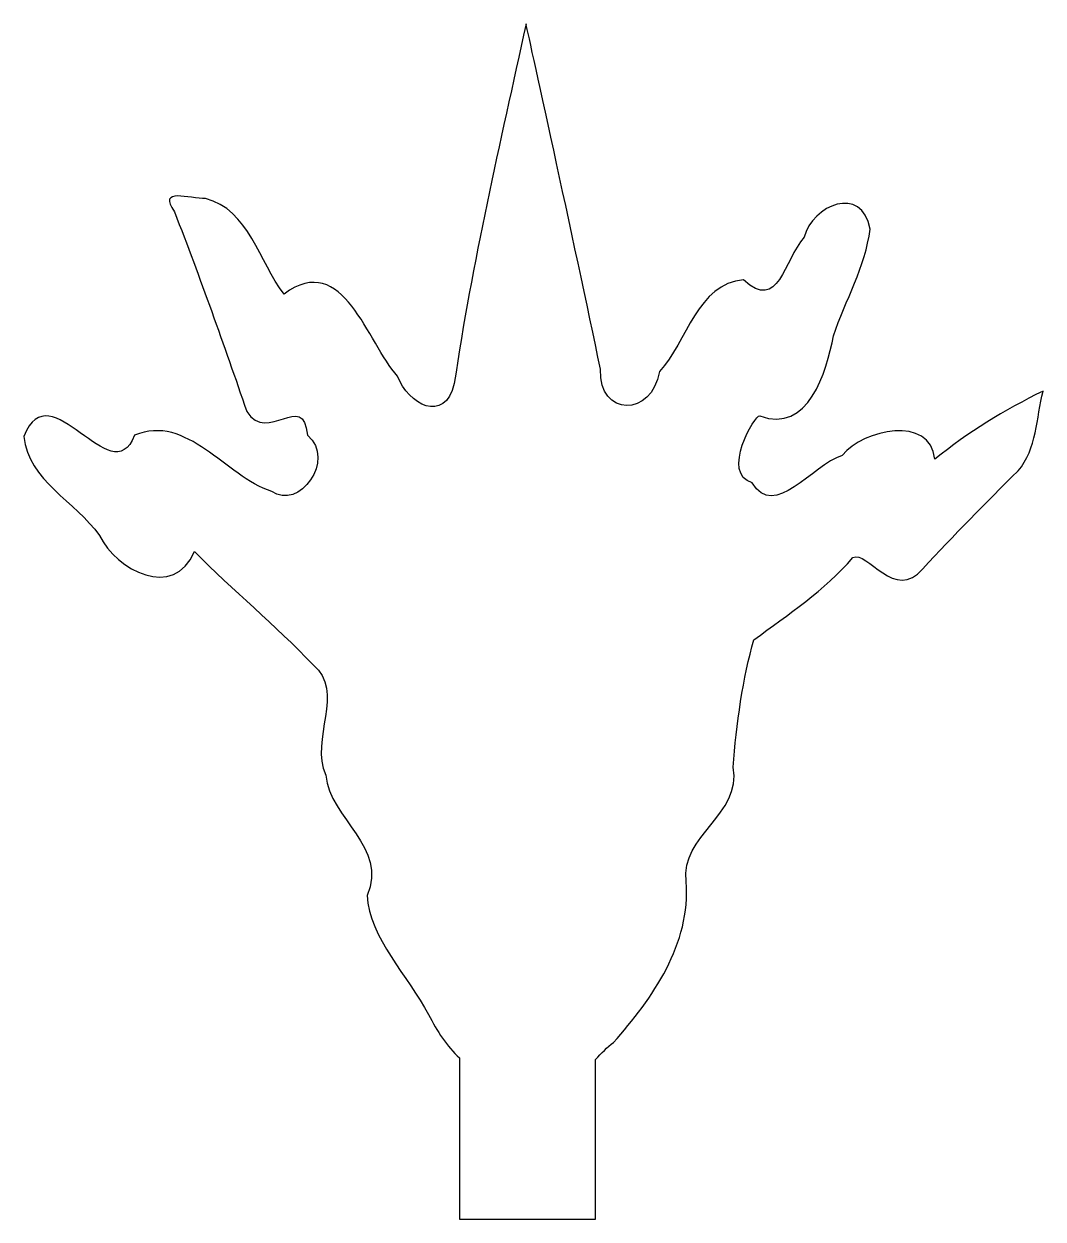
# Model space of a CAD drawing. Extents: x 61 to 151, y 96 to 202.
import ezdxf

# ---------------------------------------------------------------- set-up
doc = ezdxf.new("R2010")
doc.units = 0
doc.layers.add('Layer_1', color=7, linetype='CONTINUOUS')

msp = doc.modelspace()

# ---------------------------------------------------------------- linework, layer by layer
at = {"layer": 'Layer_1', "color": 7}
msp.add_lwpolyline([(105.17032, 201.842498)], close=True, dxfattribs=at)
msp.add_lwpolyline([(99.27146, 110.11631), (99.27146, 95.82417), (111.33636, 95.82417), (111.33636, 109.97059)], dxfattribs=at)
for points in [[(105.17032, 201.842498), (102.88511, 191.34024), (100.36605, 180.56324), (98.812575, 169.95039)], [(111.76217, 171.21233), (109.51851, 182.19364), (105.17032, 201.842498), (105.17032, 201.842498)], [(76.746736, 186.35352), (75.378744, 186.29232), (72.415845, 187.42043), (74.00065, 185.15773)], [(135.67699, 183.64413), (134.96921, 187.61783), (130.55011, 185.78509), (129.82877, 182.9129)], [(83.713753, 177.88375), (81.502954, 180.69973), (80.588276, 185.40016), (76.746736, 186.35352)], [(74.00065, 185.15773), (76.267505, 179.31473), (78.385734, 173.35252), (80.406461, 167.46889)], [(132.43584, 174.1708), (133.48333, 177.31616), (135.27845, 180.30325), (135.67699, 183.64413)], [(129.82877, 182.9129), (128.02983, 180.88489), (127.58109, 176.24015), (124.46475, 179.13691)], [(93.780324, 170.60358), (91.079876, 173.53689), (88.990017, 181.79681), (83.713753, 177.88375)], [(124.46475, 179.13691), (120.37514, 178.8433), (119.4669, 173.64215), (116.99544, 171.02164)], [(125.90756, 167.06478), (130.21086, 165.48353), (131.81948, 170.95311), (132.43584, 174.1708)], [(70.446346, 165.34964), (68.422976, 160.07489), (62.939624, 171.23872), (60.64436, 165.24939)], [(116.99544, 171.02164), (116.3425, 166.93627), (111.63626, 166.94621), (111.76217, 171.21233)], [(98.812575, 169.95039), (97.950224, 166.33037), (94.696119, 168.08091), (93.780324, 170.60358)], [(80.406461, 167.46889), (82.262674, 164.50847), (85.42221, 169.39317), (85.785977, 165.36617)], [(151.02231, 169.27653), (147.62514, 167.59804), (144.32726, 165.6226), (141.42909, 163.22574)], [(148.80022, 162.18756), (150.49081, 164.1648), (150.42184, 166.87532), (151.02231, 169.27653)], [(82.626479, 160.37681), (78.48422, 161.69676), (75.147663, 167.31158), (70.446346, 165.34964)], [(125.23008, 161.13491), (122.39618, 161.90068), (125.48996, 167.27131), (125.90756, 167.06478)], [(141.42909, 163.22574), (141.01018, 167.14865), (135.10955, 165.90551), (133.20427, 163.57197)], [(60.64436, 165.24939), (61.00138, 161.3159), (65.263389, 159.46096), (67.344726, 156.46336)], [(85.785977, 165.36617), (88.361692, 163.1725), (85.021512, 158.63285), (82.626479, 160.37681)], [(133.20427, 163.57197), (130.55613, 162.6915), (127.1646, 157.79636), (125.23008, 161.13491)], [(140.34647, 153.5147), (143.10134, 156.4571), (145.91565, 159.35836), (148.80022, 162.18756)], [(67.344726, 156.46336), (68.857098, 153.35203), (73.954626, 150.72627), (75.762817, 155.03244)], [(75.762817, 155.03244), (79.206513, 151.57427), (82.920328, 148.53801), (86.290339, 144.98292)], [(134.1577, 154.50379), (135.38208, 155.20331), (137.91663, 150.50821), (140.34647, 153.5147)], [(125.37943, 147.19622), (128.42427, 149.4984), (131.6465, 151.55881), (134.1577, 154.50379)], [(123.53768, 135.92353), (123.81573, 139.62933), (124.40924, 143.9591), (125.37943, 147.19622)], [(86.290339, 144.98292), (89.17745, 142.67898), (85.943378, 138.34676), (87.40345, 135.21142)], [(119.37204, 125.76084), (118.85426, 129.87909), (124.3269, 131.67186), (123.53768, 135.92353)], [(87.40345, 135.21142), (87.805678, 131.30297), (92.951826, 128.78058), (91.071443, 124.53352)], [(112.91662, 111.48729), (116.4057, 115.40141), (119.80073, 120.24568), (119.37204, 125.76084)], [(91.071443, 124.53352), (91.27435, 120.81487), (94.739362, 117.30484), (96.533642, 113.98223)], [(96.533642, 113.98223), (97.250044, 112.47441), (98.168754, 111.1598), (99.27146, 110.11631)], [(111.33636, 109.97059), (111.8609, 110.52887), (112.37689, 111.07849), (112.91662, 111.48729)]]:
    msp.add_open_spline(points, degree=3, dxfattribs=at)

doc.saveas('drawing.dxf')
